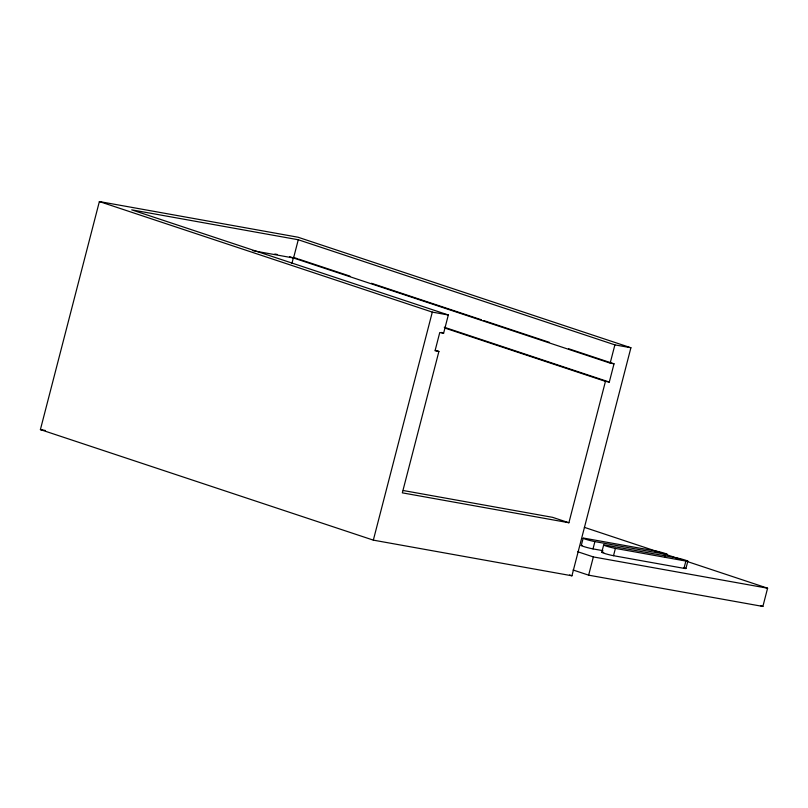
<?xml version="1.0" encoding="UTF-8"?>
<svg xmlns="http://www.w3.org/2000/svg" width="808" height="808" viewBox="0 0 808 808"><rect width="100%" height="100%" fill="white"/><g stroke="black" fill="none" stroke-linecap="round" stroke-linejoin="round"><path stroke-width="1.21" d="M40.4 429.593L99.374 201.556L297.97 237.209L630.907 347.753L571.933 575.791L373.336 540.138L40.4 429.593L45.369 430.482M291.91 263.459L293.476 257.378L297.394 258.681M630.907 347.753L614.888 344.875L298.273 239.754L293.556 257.994L252.843 250.682M373.336 540.138L432.31 312.11L448.329 314.979L443.612 333.219L439.764 332.532L435.047 350.773L438.896 351.47L402.334 492.85L568.893 522.746L605.455 381.366L609.303 382.053L614.019 363.812L568.62 348.733M289.638 256.692L610.171 363.125L614.888 344.875M581.265 545.511L583.144 538.209M582.144 545.471A7.08 0.505 14.5 0 0 583.992 546.622A7.08 0.505 14.5 0 0 593.011 548.895L594.9 541.602L665.368 554.248L664.742 556.682M588.638 575.165L593.355 556.924L767.6 588.204L762.883 606.444L588.638 575.165L573.064 569.994M601.758 552.318L603.647 545.016M613.514 555.702L615.403 548.4L685.871 561.055L683.982 568.347L613.514 555.702A7.08 0.505 14.5 0 1 603.808 553.207A7.08 0.505 14.5 0 1 603.717 552.45M685.942 568.479L687.83 561.186M298.273 239.754L131.714 209.848L448.329 314.979M274.831 254.035L277.296 254.48M610.171 363.125L614.019 363.812M403.283 490.527L552.571 517.332L568.893 522.746M593.011 548.895L602.909 550.672M298.596 259.075L349.965 276.134M371.478 283.275L481.396 319.776M483.78 320.574L549.501 342.39M99.374 201.556L432.31 312.11M444.249 327.25L609.303 382.053M445.349 328.21L605.455 381.366M441.219 332.431L443.612 333.219M435.31 350.278L438.896 351.47M584.356 527.351L681.366 559.57M687.356 561.55L767.6 588.204M760.49 605.646L762.883 606.444M577.781 551.753L593.355 556.924M569.539 574.993L571.933 575.791M685.689 568.287A7.08 0.505 14.5 0 1 683.982 568.347M683.891 567.59A7.08 0.505 14.5 0 1 684.992 567.974M615.403 548.4A7.08 0.505 14.5 0 1 605.697 545.915A7.08 0.505 14.5 0 1 605.606 545.148L676.074 557.803A7.08 0.505 14.5 0 1 685.78 560.287A7.08 0.505 14.5 0 1 685.871 561.055M665.368 554.248A7.08 0.505 14.5 0 0 665.277 553.48A7.08 0.505 14.5 0 0 655.581 550.995L585.113 538.35A7.08 0.505 14.5 0 0 585.204 539.108A7.08 0.505 14.5 0 0 594.9 541.602"/></g></svg>
